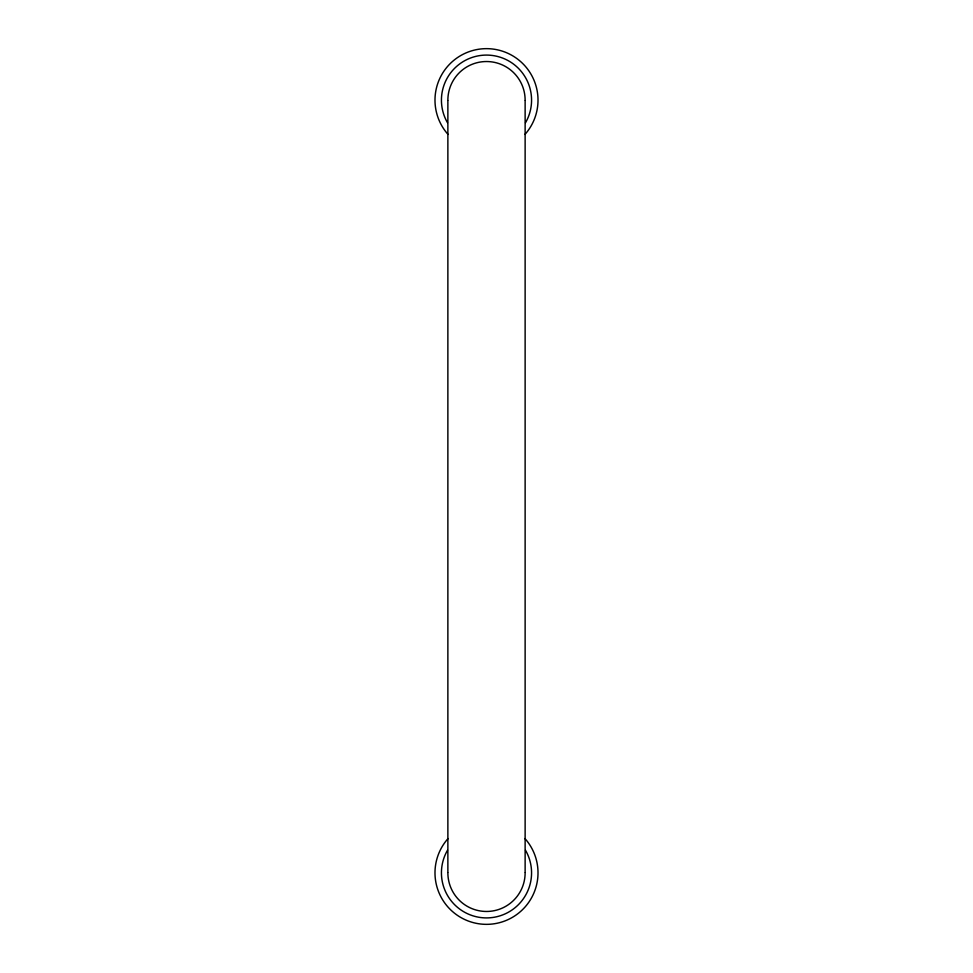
<?xml version="1.0" encoding="UTF-8"?>
<svg xmlns="http://www.w3.org/2000/svg" width="973" height="973" viewBox="0 0 973 973"><rect width="100%" height="100%" fill="white"/><g stroke="black" fill="none" stroke-linecap="round" stroke-linejoin="round"><path stroke-width="1.46" d="M525.128 100.608L525.128 872.392M447.872 100.608L447.872 872.392M447.872 100.158A38.628 38.628 0 0 1 486.5 61.53A38.628 38.628 0 0 1 525.128 100.158M525.128 872.842A38.628 38.628 0 0 1 486.5 911.47A38.628 38.628 0 0 1 447.872 872.842M524.97 838.58A51.508 51.508 0 0 1 522.209 909.962A51.508 51.508 0 0 1 450.791 909.962A51.508 51.508 0 0 1 448.03 838.58M448.03 134.42A51.508 51.508 0 0 1 450.791 63.038A51.508 51.508 0 0 1 522.209 63.038A51.508 51.508 0 0 1 524.97 134.42M447.471 122.695A45.074 45.074 0 0 1 486.5 55.084A45.074 45.074 0 0 1 525.529 122.695M525.529 850.305A45.074 45.074 0 0 1 486.5 917.916A45.074 45.074 0 0 1 447.471 850.305"/></g></svg>
